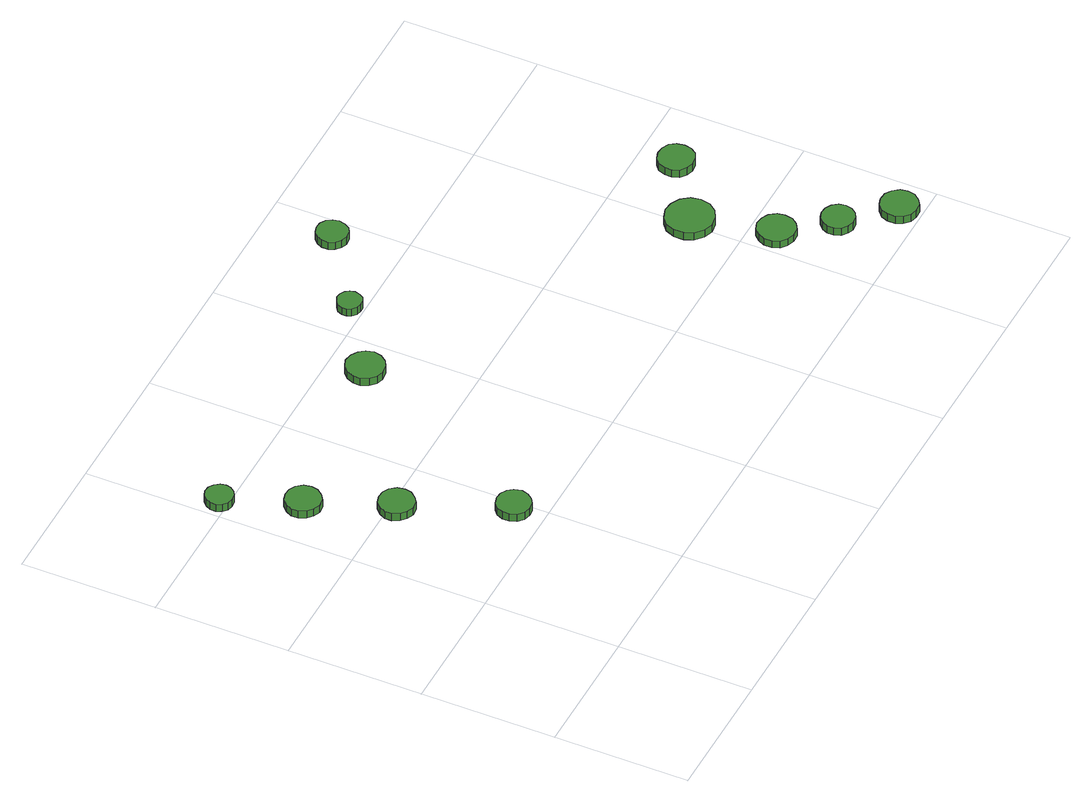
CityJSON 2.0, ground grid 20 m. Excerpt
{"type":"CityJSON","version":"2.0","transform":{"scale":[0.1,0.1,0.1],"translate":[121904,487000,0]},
"CityObjects":{
"tree1":{"type":"SolitaryVegetationObject","attributes":{"function":"something"},"geometry":[{"type":"MultiSurface","lod":"1","boundaries":[[[0,1,2,3,4,5,6,7,8,9,10,11,12,13,14]],[[15,16,17,18,19,20,21,22,23,24,25,26,27,28,29]],[[0,29,28,1]],[[1,28,27,2]],[[2,27,26,3]],[[3,26,25,4]],[[4,25,24,5]],[[5,24,23,6]],[[6,23,22,7]],[[7,22,21,8]],[[8,21,20,9]],[[9,20,19,10]],[[10,19,18,11]],[[11,18,17,12]],[[12,17,16,13]],[[13,16,15,14]],[[14,15,29,0]]]}]},
"tree2":{"type":"SolitaryVegetationObject","attributes":{"function":"something"},"geometry":[{"type":"MultiSurface","lod":"1","boundaries":[[[30,31,32,33,34,35,36,37,38,39,40,41,42,43,44]],[[45,46,47,48,49,50,51,52,53,54,55,56,57,58,59]],[[30,59,58,31]],[[31,58,57,32]],[[32,57,56,33]],[[33,56,55,34]],[[34,55,54,35]],[[35,54,53,36]],[[36,53,52,37]],[[37,52,51,38]],[[38,51,50,39]],[[39,50,49,40]],[[40,49,48,41]],[[41,48,47,42]],[[42,47,46,43]],[[43,46,45,44]],[[44,45,59,30]]]}]},
"tree3":{"type":"SolitaryVegetationObject","attributes":{"function":"something"},"geometry":[{"type":"MultiSurface","lod":"1","boundaries":[[[60,61,62,63,64,65,66,67,68,69,70,71,72,73,74]],[[75,76,77,78,79,80,81,82,83,84,85,86,87,88,89]],[[60,89,88,61]],[[61,88,87,62]],[[62,87,86,63]],[[63,86,85,64]],[[64,85,84,65]],[[65,84,83,66]],[[66,83,82,67]],[[67,82,81,68]],[[68,81,80,69]],[[69,80,79,70]],[[70,79,78,71]],[[71,78,77,72]],[[72,77,76,73]],[[73,76,75,74]],[[74,75,89,60]]]}]},
"tree4":{"type":"SolitaryVegetationObject","attributes":{"function":"something"},"geometry":[{"type":"MultiSurface","lod":"1","boundaries":[[[90,91,92,93,94,95,96,97,98,99,100,101,102,103,104]],[[105,106,107,108,109,110,111,112,113,114,115,116,117,118,119]],[[90,119,118,91]],[[91,118,117,92]],[[92,117,116,93]],[[93,116,115,94]],[[94,115,114,95]],[[95,114,113,96]],[[96,113,112,97]],[[97,112,111,98]],[[98,111,110,99]],[[99,110,109,100]],[[100,109,108,101]],[[101,108,107,102]],[[102,107,106,103]],[[103,106,105,104]],[[104,105,119,90]]]}]},
"tree5":{"type":"SolitaryVegetationObject","attributes":{"function":"something"},"geometry":[{"type":"MultiSurface","lod":"1","boundaries":[[[120,121,122,123,124,125,126,127,128,129,130,131,132,133,134]],[[135,136,137,138,139,140,141,142,143,144,145,146,147,148,149]],[[120,149,148,121]],[[121,148,147,122]],[[122,147,146,123]],[[123,146,145,124]],[[124,145,144,125]],[[125,144,143,126]],[[126,143,142,127]],[[127,142,141,128]],[[128,141,140,129]],[[129,140,139,130]],[[130,139,138,131]],[[131,138,137,132]],[[132,137,136,133]],[[133,136,135,134]],[[134,135,149,120]]]}]},
"tree6":{"type":"SolitaryVegetationObject","attributes":{"function":"something"},"geometry":[{"type":"MultiSurface","lod":"1","boundaries":[[[150,151,152,153,154,155,156,157,158,159,160,161,162,163,164]],[[165,166,167,168,169,170,171,172,173,174,175,176,177,178,179]],[[150,179,178,151]],[[151,178,177,152]],[[152,177,176,153]],[[153,176,175,154]],[[154,175,174,155]],[[155,174,173,156]],[[156,173,172,157]],[[157,172,171,158]],[[158,171,170,159]],[[159,170,169,160]],[[160,169,168,161]],[[161,168,167,162]],[[162,167,166,163]],[[163,166,165,164]],[[164,165,179,150]]]}]},
"tree7":{"type":"SolitaryVegetationObject","attributes":{"function":"something"},"geometry":[{"type":"MultiSurface","lod":"1","boundaries":[[[180,181,182,183,184,185,186,187,188,189,190,191,192,193,194]],[[195,196,197,198,199,200,201,202,203,204,205,206,207,208,209]],[[180,209,208,181]],[[181,208,207,182]],[[182,207,206,183]],[[183,206,205,184]],[[184,205,204,185]],[[185,204,203,186]],[[186,203,202,187]],[[187,202,201,188]],[[188,201,200,189]],[[189,200,199,190]],[[190,199,198,191]],[[191,198,197,192]],[[192,197,196,193]],[[193,196,195,194]],[[194,195,209,180]]]}]},
"tree8":{"type":"SolitaryVegetationObject","attributes":{"function":"something"},"geometry":[{"type":"MultiSurface","lod":"1","boundaries":[[[210,211,212,213,214,215,216,217,218,219,220,221,222,223,224]],[[225,226,227,228,229,230,231,232,233,234,235,236,237,238,239]],[[210,239,238,211]],[[211,238,237,212]],[[212,237,236,213]],[[213,236,235,214]],[[214,235,234,215]],[[215,234,233,216]],[[216,233,232,217]],[[217,232,231,218]],[[218,231,230,219]],[[219,230,229,220]],[[220,229,228,221]],[[221,228,227,222]],[[222,227,226,223]],[[223,226,225,224]],[[224,225,239,210]]]}]},
"tree9":{"type":"SolitaryVegetationObject","attributes":{"function":"something"},"geometry":[{"type":"MultiSurface","lod":"1","boundaries":[[[240,241,242,243,244,245,246,247,248,249,250,251,252,253,254]],[[255,256,257,258,259,260,261,262,263,264,265,266,267,268,269]],[[240,269,268,241]],[[241,268,267,242]],[[242,267,266,243]],[[243,266,265,244]],[[244,265,264,245]],[[245,264,263,246]],[[246,263,262,247]],[[247,262,261,248]],[[248,261,260,249]],[[249,260,259,250]],[[250,259,258,251]],[[251,258,257,252]],[[252,257,256,253]],[[253,256,255,254]],[[254,255,269,240]]]}]},
"tree10":{"type":"SolitaryVegetationObject","attributes":{"function":"something"},"geometry":[{"type":"MultiSurface","lod":"1","boundaries":[[[270,271,272,273,274,275,276,277,278,279,280,281,282,283,284]],[[285,286,287,288,289,290,291,292,293,294,295,296,297,298,299]],[[270,299,298,271]],[[271,298,297,272]],[[272,297,296,273]],[[273,296,295,274]],[[274,295,294,275]],[[275,294,293,276]],[[276,293,292,277]],[[277,292,291,278]],[[278,291,290,279]],[[279,290,289,280]],[[280,289,288,281]],[[281,288,287,282]],[[282,287,286,283]],[[283,286,285,284]],[[284,285,299,270]]]}]},
"tree11":{"type":"SolitaryVegetationObject","attributes":{"function":"something"},"geometry":[{"type":"MultiSurface","lod":"1","boundaries":[[[300,301,302,303,304,305,306,307,308,309,310,311,312,313,314]],[[315,316,317,318,319,320,321,322,323,324,325,326,327,328,329]],[[300,329,328,301]],[[301,328,327,302]],[[302,327,326,303]],[[303,326,325,304]],[[304,325,324,305]],[[305,324,323,306]],[[306,323,322,307]],[[307,322,321,308]],[[308,321,320,309]],[[309,320,319,310]],[[310,319,318,311]],[[311,318,317,312]],[[312,317,316,313]],[[313,316,315,314]],[[314,315,329,300]]]}]},
"tree12":{"type":"SolitaryVegetationObject","attributes":{"function":"something"},"geometry":[{"type":"MultiSurface","lod":"1","boundaries":[[[330,331,332,333,334,335,336,337,338,339,340,341,342,343,344]],[[345,346,347,348,349,350,351,352,353,354,355,356,357,358,359]],[[330,359,358,331]],[[331,358,357,332]],[[332,357,356,333]],[[333,356,355,334]],[[334,355,354,335]],[[335,354,353,336]],[[336,353,352,337]],[[337,352,351,338]],[[338,351,350,339]],[[339,350,349,340]],[[340,349,348,341]],[[341,348,347,342]],[[342,347,346,343]],[[343,346,345,344]],[[344,345,359,330]]]}]}
},
"vertices":[
[44,610,20],[42,618,20],[37,625,20],[30,630,20],[21,631,20],[13,628,20],[7,622,20],[3,614,20],[3,606,20],[7,598,20],[13,592,20],[21,590,20],[30,591,20],[37,595,20],[42,602,20],[42,602,7],[37,595,7],[30,591,7],[21,590,7],[13,592,7],[7,598,7],[3,606,7],[3,614,7],[7,622,7],[13,628,7],[21,631,7],[30,630,7],[37,625,7],[42,618,7],[44,610,7],
[95,506,16],[93,517,16],[86,526,16],[77,531,16],[66,532,16],[56,529,16],[48,522,16],[43,512,16],[43,501,16],[48,491,16],[56,484,16],[66,480,16],[77,481,16],[86,487,16],[93,496,16],[93,496,3],[86,487,3],[77,481,3],[66,480,3],[56,484,3],[48,491,3],[43,501,3],[43,512,3],[48,522,3],[56,529,3],[66,532,3],[77,531,3],[86,526,3],[93,517,3],[95,506,3],
[146,390,15],[144,401,15],[137,410,15],[128,415,15],[117,416,15],[107,413,15],[99,406,15],[94,396,15],[94,385,15],[99,375,15],[107,368,15],[117,364,15],[128,365,15],[137,371,15],[144,380,15],[144,380,2],[137,371,2],[128,365,2],[117,364,2],[107,368,2],[99,375,2],[94,385,2],[94,396,2],[99,406,2],[107,413,2],[117,416,2],[128,415,2],[137,410,2],[144,401,2],[146,390,2],
[212,246,15],[209,257,15],[203,265,15],[194,270,15],[184,271,15],[174,268,15],[166,261,15],[162,252,15],[162,241,15],[166,231,15],[174,224,15],[184,221,15],[194,222,15],[203,228,15],[209,236,15],[209,236,2],[203,228,2],[194,222,2],[184,221,2],[174,224,2],[166,231,2],[162,241,2],[162,252,2],[166,261,2],[174,268,2],[184,271,2],[194,270,2],[203,265,2],[209,257,2],[212,246,2],
[373,545,17],[370,556,17],[363,565,17],[353,571,17],[341,573,17],[330,569,17],[322,561,17],[317,550,17],[317,539,17],[322,528,17],[330,520,17],[341,517,17],[353,518,17],[363,524,17],[370,533,17],[370,533,4],[363,524,4],[353,518,4],[341,517,4],[330,520,4],[322,528,4],[317,539,4],[317,550,4],[322,561,4],[330,569,4],[341,573,4],[353,571,4],[363,565,4],[370,556,4],[373,545,4],
[472,621,15],[470,628,15],[466,634,15],[459,638,15],[452,639,15],[445,636,15],[439,631,15],[436,624,15],[436,617,15],[439,610,15],[445,605,15],[452,603,15],[459,603,15],[466,607,15],[470,613,15],[470,613,2],[466,607,2],[459,603,2],[452,603,2],[445,605,2],[439,610,2],[436,617,2],[436,624,2],[439,631,2],[445,636,2],[452,639,2],[459,638,2],[466,634,2],[470,628,2],[472,621,2],
[590,701,15],[588,710,15],[583,718,15],[575,723,15],[565,724,15],[556,721,15],[549,715,15],[545,706,15],[545,696,15],[549,688,15],[556,681,15],[565,678,15],[575,679,15],[583,684,15],[588,692,15],[588,692,2],[583,684,2],[575,679,2],[565,678,2],[556,681,2],[549,688,2],[545,696,2],[545,706,2],[549,715,2],[556,721,2],[565,724,2],[575,723,2],[583,718,2],[588,710,2],[590,701,2],
[862,162,14],[860,173,14],[853,183,14],[843,188,14],[831,190,14],[820,186,14],[812,178,14],[807,168,14],[807,156,14],[812,145,14],[820,138,14],[831,134,14],[843,135,14],[853,141,14],[860,150,14],[860,150,2],[853,141,2],[843,135,2],[831,134,2],[820,138,2],[812,145,2],[807,156,2],[807,168,2],[812,178,2],[820,186,2],[831,190,2],[843,188,2],[853,183,2],[860,173,2],[862,162,2],
[840,278,15],[837,292,15],[828,304,15],[815,311,15],[801,313,15],[787,308,15],[776,299,15],[770,285,15],[770,270,15],[776,257,15],[787,247,15],[801,242,15],[815,244,15],[828,251,15],[837,263,15],[837,263,2],[828,251,2],[815,244,2],[801,242,2],[787,247,2],[776,257,2],[770,270,2],[770,285,2],[776,299,2],[787,308,2],[801,313,2],[815,311,2],[828,304,2],[837,292,2],[840,278,2],
[915,96,14],[913,106,14],[907,114,14],[898,119,14],[888,120,14],[879,117,14],[871,110,14],[867,101,14],[867,91,14],[871,82,14],[879,75,14],[888,72,14],[898,73,14],[907,78,14],[913,86,14],[913,86,1],[907,78,1],[898,73,1],[888,72,1],[879,75,1],[871,82,1],[867,91,1],[867,101,1],[871,110,1],[879,117,1],[888,120,1],[898,119,1],[907,114,1],[913,106,1],[915,96,1],
[976,32,15],[974,43,15],[967,52,15],[958,58,15],[946,59,15],[936,56,15],[927,48,15],[923,38,15],[923,26,15],[927,16,15],[936,8,15],[946,5,15],[958,6,15],[967,12,15],[974,21,15],[974,21,2],[967,12,2],[958,6,2],[946,5,2],[936,8,2],[927,16,2],[923,26,2],[923,38,2],[927,48,2],[936,56,2],[946,59,2],[958,58,2],[967,52,2],[974,43,2],[976,32,2],
[929,345,14],[927,356,14],[921,365,14],[911,370,14],[900,371,14],[890,368,14],[881,361,14],[877,350,14],[877,339,14],[881,329,14],[890,322,14],[900,319,14],[911,320,14],[921,325,14],[927,334,14],[927,334,1],[921,325,1],[911,320,1],[900,319,1],[890,322,1],[881,329,1],[877,339,1],[877,350,1],[881,361,1],[890,368,1],[900,371,1],[911,370,1],[921,365,1],[927,356,1],[929,345,1]
]}
